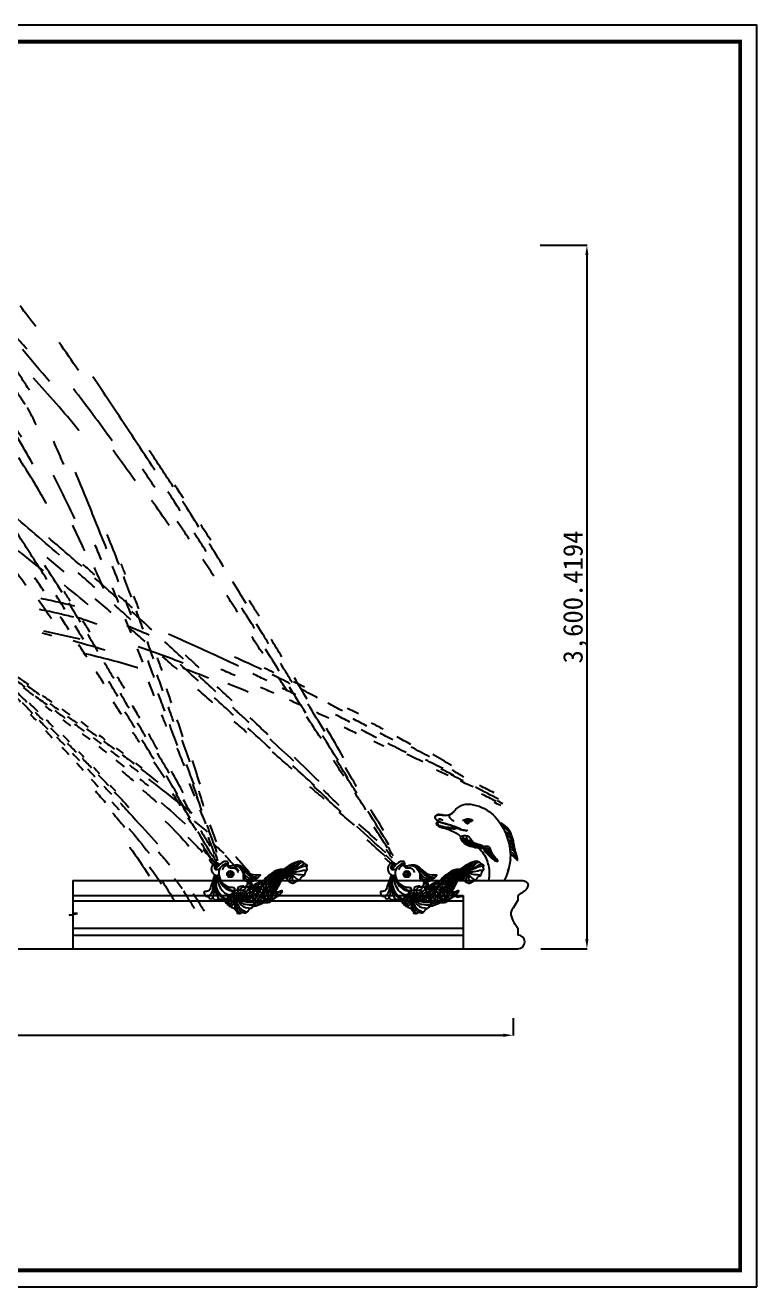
# Model space of a CAD drawing. Extents: x 3172 to 33391, y 13916 to 34175.
# Drawn here: x 28499 to 32240, y 22326 to 28782 of the extents above; entities that cross this region are included whole.
import ezdxf

# ---------------------------------------------------------------- set-up
doc = ezdxf.new("R2010")
doc.units = 0
doc.layers.get('0').update_dxf_attribs({"linetype": 'CONTINUOUS'})
doc.layers.get('DEFPOINTS').update_dxf_attribs({"linetype": 'CONTINUOUS'})
doc.layers.add('3', color=7, linetype='CONTINUOUS')
doc.dimstyles.new('ISO-25', dxfattribs={"dimtxt": 2.5, "dimasz": 2.5, "dimexe": 1.25, "dimexo": 0.625, "dimtad": 1, "dimdec": 4, "dimdsep": 46, "dimlunit": 6, "dimtxsty": 'Standard', "dimcen": 2.5, "dimadec": 0, "dimazin": 0, "dimtfac": 1, "dimtdec": 4, "dimtmove": 0, "dimatfit": 3, "dimfxl": 1, "dimtolj": 1, "dimtzin": 0, "dimarcsym": 0})

# ---------------------------------------------------------------- blocks, each defined once
blk = doc.blocks.new('*D243')
at = {"layer": '3', "color": 0, "linetype": 'Continuous', "lineweight": -2}
for p, q in [((31132.8, 27656.3), (31372.5, 27656.3)), ((31371.2, 27606.3), (31371.2, 24105.8)), ((31136, 24055.8), (31372.5, 24055.8))]:
    blk.add_line(p, q, dxfattribs=at)
at = {"layer": '3', "color": 0, "linetype": 'Continuous'}
for points in [[(31362.9, 27606.3), (31379.5, 27606.3), (31371.2, 27656.3)], [(31362.9, 24105.8), (31379.5, 24105.8), (31371.2, 24055.8)]]:
    blk.add_solid(points, dxfattribs=at)
at = {"layer": 'DEFPOINTS', "color": 0, "linetype": 'Continuous'}
for p in [(31132.2, 27656.3), (31135.4, 24055.8), (31371.2, 24055.8)]:
    blk.add_point(p, dxfattribs=at)
at = {"layer": '3', "color": 0, "linetype": 'Continuous', "insert": (31312.3, 25856), "char_height": 100, "attachment_point": 5, "rotation": 90}
blk.add_mtext('\\A1;3,600.4194', dxfattribs=at)
blk = doc.blocks.new('*D246')
at = {"layer": '3', "color": 0, "linetype": 'Continuous', "lineweight": -2}
for p, q in [((24194.9, 23701.3), (24194.9, 23611.8)), ((30994.4, 23701.3), (30994.4, 23611.8)), ((24244.9, 23613.1), (30944.4, 23613.1))]:
    blk.add_line(p, q, dxfattribs=at)
at = {"layer": '3', "color": 0, "linetype": 'Continuous'}
for points in [[(24244.9, 23621.4), (24244.9, 23604.8), (24194.9, 23613.1)], [(30944.4, 23621.4), (30944.4, 23604.8), (30994.4, 23613.1)]]:
    blk.add_solid(points, dxfattribs=at)
at = {"layer": 'DEFPOINTS', "color": 0, "linetype": 'Continuous'}
for p in [(24194.9, 23701.9), (30994.4, 23701.9), (30994.4, 23613.1)]:
    blk.add_point(p, dxfattribs=at)
at = {"layer": '3', "color": 0, "linetype": 'Continuous', "insert": (27594.6, 23672), "char_height": 100, "attachment_point": 5}
blk.add_mtext('\\A1;6,799.5446', dxfattribs=at)
blk = doc.blocks.new('A$C32E301E7')
at = {"color": 4}
for points, knots in [([(265.5, 2648.1), (260.1, 2649.5), (202.8, 2663.5), (143.5, 2669.8), (89.9, 2675.6)], [3951.174304, 3951.174304, 3951.174304, 3951.174304, 3968.104713, 4129.127709, 4129.127709, 4129.127709, 4129.127709]), ([(850, 2390.1), (792.6, 2434.7), (717.1, 2490.4), (638.4, 2543.7), (620.7, 2555.4)], [3316.933159, 3316.933159, 3316.933159, 3316.933159, 3535.309121, 3597.934756, 3597.934756, 3597.934756, 3597.934756]), ([(129.6, 2509.4), (128, 2509.5), (85.1, 2512.6), (41.8, 2510.5), (0, 2508.4)], [1949.480807, 1949.480807, 1949.480807, 1949.480807, 1954.279277, 2079.106889, 2079.106889, 2079.106889, 2079.106889]), ([(1148.3, 2286.4), (1128, 2304.2), (1078.7, 2346.6), (1028.8, 2388), (999.3, 2411.9)], [3033.684273, 3033.684273, 3033.684273, 3033.684273, 3114.834321, 3229.132713, 3229.132713, 3229.132713, 3229.132713]), ([(244.7, 2369.1), (243.1, 2369.2), (200.3, 2372.3), (156.9, 2370.2), (115.2, 2368.1)], [1949.480807, 1949.480807, 1949.480807, 1949.480807, 1954.279277, 2079.106889, 2079.106889, 2079.106889, 2079.106889]), ([(1127.6, 2211.8), (1107.3, 2229.6), (1058, 2271.9), (1008.1, 2313.4), (978.6, 2337.3)], [3033.684273, 3033.684273, 3033.684273, 3033.684273, 3114.834321, 3229.132713, 3229.132713, 3229.132713, 3229.132713]), ([(1355.4, 1723), (1355, 1723.5), (1280.3, 1798.8), (1201.2, 1869.6), (1121.4, 1938.9)], [394.337355, 394.337355, 394.337355, 394.337355, 396.220769, 712.913916, 712.913916, 712.913916, 712.913916]), ([(1828.3, 1525.2), (1797.7, 1565.6), (1703.8, 1689.3), (1610.2, 1813.2), (1546.2, 1895.9)], [1925.382684, 1925.382684, 1925.382684, 1925.382684, 2077.249948, 2390.933477, 2390.933477, 2390.933477, 2390.933477]), ([(2444.9, 685.1), (2438.1, 695.3), (2421.4, 719.9), (2404.8, 744.5), (2395.1, 759)], [804.874981, 804.874981, 804.874981, 804.874981, 841.576821, 893.80315, 893.80315, 893.80315, 893.80315])]:
    blk.add_open_spline(points, degree=3, knots=knots, dxfattribs=at)
for points in [[(445.1, 2577.6), (432.6, 2584.1), (420, 2590.3), (407.3, 2596.2)], [(390.2, 2436), (319.5, 2467.3), (246.1, 2493.2), (171.1, 2504.6)], [(342, 2506.4), (329.5, 2512.9), (316.9, 2519.1), (304.3, 2525)], [(614.7, 2326.1), (579.5, 2347.2), (543.5, 2367.3), (506.8, 2386.3)], [(492.6, 2257.7), (457.4, 2278.9), (421.4, 2298.9), (384.7, 2317.9)], [(623.5, 2242), (594.2, 2264.3), (564.5, 2286.1), (534.3, 2307.1)], [(840.3, 2247.1), (811, 2269.4), (781.3, 2291.2), (751.1, 2312.2)], [(819.6, 2172.5), (790.3, 2194.8), (760.6, 2216.6), (730.4, 2237.6)], [(1224.6, 2114.7), (1199.4, 2142.8), (1173.9, 2170.6), (1148.2, 2198.2)], [(999.2, 2126.6), (985.5, 2140), (971.7, 2153.2), (957.8, 2166.4)], [(1125.7, 2044.1), (1073.5, 2089), (1021.3, 2133.9), (968.2, 2177.6)], [(1228.6, 1914.7), (1183.5, 1959.5), (1137.7, 2003.5), (1091.1, 2046.6)], [(1454.1, 1928.5), (1424.2, 1966.4), (1394, 2004), (1363.4, 2041.2)], [(1574.2, 1660.7), (1513.7, 1731.9), (1451.4, 1801.6), (1387.3, 1869.7)], [(1671, 1504.2), (1635.8, 1545.3), (1600.6, 1586.4), (1565, 1627)], [(1930.6, 1452.7), (1894.8, 1501.3), (1858.6, 1549.4), (1821.6, 1596.9)], [(1798.8, 1466), (1779.8, 1490.4), (1760.8, 1514.7), (1741.5, 1538.9)], [(1836.6, 1323.6), (1809.4, 1357.2), (1782, 1390.7), (1754.3, 1424)], [(1939.9, 1365), (1921.6, 1390), (1903.2, 1415), (1884.7, 1439.8)], [(1984.3, 1405), (1971.4, 1422.3), (1958.4, 1439.5), (1945.4, 1456.8)], [(2045.2, 1293.4), (2021.3, 1327.3), (1997.2, 1361.1), (1972.9, 1394.7)], [(1955.9, 1260.5), (1937.7, 1283.8), (1919.5, 1307.1), (1901.2, 1330.3)], [(2107.5, 1239), (2092.6, 1259.3), (2077.7, 1279.6), (2062.7, 1299.8)], [(2055.8, 1204.3), (2038.3, 1228.9), (2020.8, 1253.4), (2003.2, 1277.9)], [(2153.3, 1137.5), (2132.7, 1167.7), (2111.9, 1197.9), (2091, 1227.9)], [(2068.9, 1113.4), (2052.2, 1135.4), (2035.4, 1157.4), (2018.6, 1179.3)], [(2251.1, 993.3), (2232, 1021.6), (2212.9, 1050), (2193.7, 1078.3)], [(2176.5, 970.8), (2160.1, 992.7), (2143.7, 1014.4), (2127.3, 1036.2)], [(2269.7, 900.2), (2250.7, 927.4), (2231.7, 954.5), (2212.7, 981.7)], [(2321.8, 938.9), (2307.3, 959.8), (2292.8, 980.6), (2278.3, 1001.4)], [(2343.1, 836.5), (2325.5, 862.8), (2307.9, 889), (2290.2, 915.3)], [(2284.8, 807.6), (2268.2, 829.8), (2251.6, 852), (2235, 874.3)], [(2415.1, 781), (2399.9, 803.9), (2384.7, 826.7), (2369.3, 849.5)], [(2372.7, 734.4), (2352.4, 763.3), (2332.1, 792.1), (2311.8, 821)], [(2396.3, 658.5), (2382.4, 677.2), (2368.4, 695.8), (2354.4, 714.4)], [(2489.8, 568.4), (2465.8, 602.4), (2441.8, 636.3), (2417.8, 670.3)], [(2522.9, 615.2), (2505.2, 643), (2487.3, 670.8), (2469.3, 698.4)], [(2593.7, 490.3), (2569.3, 526), (2544.9, 561.7), (2520.5, 597.5)], [(2555.4, 469), (2533.7, 497.7), (2512.1, 526.4), (2490.5, 555.2)], [(2683.6, 384), (2659.7, 422.8), (2635.7, 461.5), (2611.5, 500.2)], [(2640.1, 379.2), (2616.9, 411.9), (2593.7, 444.7), (2570.5, 477.4)], [(2654, 320.7), (2638.2, 341.6), (2622.5, 362.4), (2606.7, 383.3)], [(2678.7, 311.4), (2662.5, 334.8), (2646.4, 358.1), (2630.3, 381.5)], [(2716.6, 252.2), (2700.6, 274.7), (2684.6, 297.3), (2668.6, 319.8)], [(2725.7, 275.8), (2710.8, 300.5), (2695.8, 325.1), (2680.8, 349.6)], [(2754.6, 187.9), (2737.6, 210.3), (2720.6, 232.8), (2703.6, 255.2)], [(2856.4, 49.1), (2826, 93), (2795.6, 136.9), (2765.2, 180.8)], [(2844.9, 102.5), (2825.5, 129.8), (2806.1, 157.1), (2786.7, 184.4)], [(2841.7, 39.5), (2822.3, 66.8), (2802.9, 94.1), (2783.4, 121.4)], [(2857.9, 0), (2848.9, 11.8), (2839.9, 23.7), (2831, 35.5)], [(2869.6, 7.2), (2862.7, 18.8), (2855.7, 30.3), (2848.7, 41.9)]]:
    blk.add_open_spline(points, degree=3, dxfattribs=at)
blk = doc.blocks.new('A$C1E5E7F32')
at = {"rotation": 38.48379099373999}
blk.add_blockref('A$C32E301E7', (-1547, -1286.5), dxfattribs=at)
blk = doc.blocks.new('A$C3B33296D')
for p, rotation in [((174.8, 223.5), 355.9235845586764), ((153.7, -175.1), 3.513440426543889)]:
    blk.add_blockref('A$C32E301E7', p, dxfattribs=dict(rotation=rotation))
blk = doc.blocks.new('A$C56482C8D')
at = {"yscale": 1.44}
blk.add_blockref('A$C3B33296D', (0, 0), dxfattribs=at)
blk = doc.blocks.new('A$C5C305C1C')
at = {"yscale": 1.2}
blk.add_blockref('A$C56482C8D', (0, 0), dxfattribs=at)
blk = doc.blocks.new('A$C726F438A')
at = {"yscale": 1.2}
blk.add_blockref('A$C3B33296D', (0, 0), dxfattribs=at)
blk = doc.blocks.new('A$C5C8C3E81')
at = {"color": 4}
for points, knots in [([(180.1, 2286.4), (159.8, 2304.2), (110.5, 2346.6), (60.6, 2388), (31.1, 2411.9)], [3033.684273, 3033.684273, 3033.684273, 3033.684273, 3114.834321, 3229.132713, 3229.132713, 3229.132713, 3229.132713]), ([(159.4, 2211.8), (139.1, 2229.6), (89.8, 2271.9), (39.9, 2313.4), (10.4, 2337.3)], [3033.684273, 3033.684273, 3033.684273, 3033.684273, 3114.834321, 3229.132713, 3229.132713, 3229.132713, 3229.132713]), ([(387.2, 1723), (386.7, 1723.5), (312.1, 1798.8), (233, 1869.6), (153.2, 1938.9)], [394.337355, 394.337355, 394.337355, 394.337355, 396.220769, 712.913916, 712.913916, 712.913916, 712.913916]), ([(860, 1525.2), (829.4, 1565.6), (735.6, 1689.3), (642, 1813.2), (577.9, 1895.9)], [1925.382684, 1925.382684, 1925.382684, 1925.382684, 2077.249948, 2390.933477, 2390.933477, 2390.933477, 2390.933477]), ([(1476.7, 685.1), (1469.8, 695.3), (1453.2, 719.9), (1436.6, 744.5), (1426.9, 759)], [804.874981, 804.874981, 804.874981, 804.874981, 841.576821, 893.80315, 893.80315, 893.80315, 893.80315])]:
    blk.add_open_spline(points, degree=3, knots=knots, dxfattribs=at)
for points in [[(157.5, 2044.1), (105.3, 2089), (53.1, 2133.9), (0, 2177.6)], [(256.4, 2114.7), (231.2, 2142.8), (205.7, 2170.6), (179.9, 2198.2)], [(260.4, 1914.7), (215.3, 1959.5), (169.4, 2003.5), (122.9, 2046.6)], [(485.9, 1928.5), (456, 1966.4), (425.7, 2004), (395.1, 2041.2)], [(606, 1660.7), (545.5, 1731.9), (483.1, 1801.6), (419.1, 1869.7)], [(702.8, 1504.2), (667.6, 1545.3), (632.4, 1586.4), (596.7, 1627)], [(962.4, 1452.7), (926.6, 1501.3), (890.3, 1549.4), (853.4, 1596.9)], [(830.5, 1466), (811.6, 1490.4), (792.5, 1514.7), (773.3, 1538.9)], [(868.4, 1323.6), (841.2, 1357.2), (813.7, 1390.7), (786, 1424)], [(971.7, 1365), (953.4, 1390), (935, 1415), (916.4, 1439.8)], [(1016.1, 1405), (1003.1, 1422.3), (990.1, 1439.5), (977.1, 1456.8)], [(1077, 1293.4), (1053.1, 1327.3), (1029, 1361.1), (1004.7, 1394.7)], [(987.6, 1260.5), (969.5, 1283.8), (951.3, 1307.1), (933, 1330.3)], [(1139.3, 1239), (1124.4, 1259.3), (1109.4, 1279.6), (1094.4, 1299.8)], [(1087.6, 1204.3), (1070.1, 1228.9), (1052.6, 1253.4), (1034.9, 1277.9)], [(1185.1, 1137.5), (1164.4, 1167.7), (1143.7, 1197.9), (1122.8, 1227.9)], [(1100.7, 1113.4), (1084, 1135.4), (1067.2, 1157.4), (1050.3, 1179.3)], [(1191.7, 1056.9), (1175.6, 1079.8), (1159.5, 1102.7), (1143.4, 1125.6)], [(1246.2, 1091.5), (1233.7, 1109.1), (1221.1, 1126.6), (1208.4, 1144.1)], [(1208.2, 970.8), (1191.9, 992.7), (1175.5, 1014.4), (1159.1, 1036.2)], [(1282.9, 993.3), (1263.8, 1021.6), (1244.6, 1050), (1225.4, 1078.3)], [(1301.5, 900.2), (1282.4, 927.4), (1263.4, 954.5), (1244.4, 981.7)], [(1353.5, 938.9), (1339.1, 959.8), (1324.6, 980.6), (1310, 1001.4)], [(1316.5, 807.6), (1299.9, 829.8), (1283.3, 852), (1266.7, 874.3)], [(1374.8, 836.5), (1357.2, 862.8), (1339.6, 889), (1322, 915.3)], [(1446.9, 781), (1431.7, 803.9), (1416.4, 826.7), (1401.1, 849.5)], [(1404.4, 734.4), (1384.1, 763.3), (1363.8, 792.1), (1343.5, 821)], [(1428.1, 658.5), (1414.1, 677.2), (1400.2, 695.8), (1386.2, 714.4)], [(1521.5, 568.4), (1497.5, 602.4), (1473.6, 636.3), (1449.6, 670.3)], [(1554.7, 615.2), (1536.9, 643), (1519, 670.8), (1501, 698.4)], [(1587.2, 469), (1565.5, 497.7), (1543.9, 526.4), (1522.2, 555.2)], [(1625.5, 490.3), (1601, 526), (1576.6, 561.7), (1552.3, 597.5)], [(1671.8, 379.2), (1648.6, 411.9), (1625.4, 444.7), (1602.2, 477.4)], [(1715.4, 384), (1691.5, 422.8), (1667.5, 461.5), (1643.3, 500.2)], [(1685.8, 320.7), (1670, 341.6), (1654.2, 362.4), (1638.5, 383.3)], [(1710.4, 311.4), (1694.3, 334.8), (1678.2, 358.1), (1662.1, 381.5)], [(1748.4, 252.2), (1732.4, 274.7), (1716.3, 297.3), (1700.3, 319.8)], [(1757.5, 275.8), (1742.5, 300.5), (1727.6, 325.1), (1712.5, 349.6)], [(1786.4, 187.9), (1769.4, 210.3), (1752.4, 232.8), (1735.4, 255.2)], [(1888.1, 49.1), (1857.7, 93), (1827.3, 136.9), (1796.9, 180.8)], [(1873.5, 39.5), (1854, 66.8), (1834.6, 94.1), (1815.2, 121.4)], [(1876.7, 102.5), (1857.3, 129.8), (1837.8, 157.1), (1818.4, 184.4)], [(1889.6, 0), (1880.6, 11.8), (1871.7, 23.7), (1862.7, 35.5)], [(1901.4, 7.2), (1894.4, 18.8), (1887.5, 30.3), (1880.5, 41.9)]]:
    blk.add_open_spline(points, degree=3, dxfattribs=at)
blk = doc.blocks.new('A$C5F8D38F5')
blk.add_blockref('A$C5C8C3E81', (0, 0))
blk = doc.blocks.new('A$C7D4C0E95')
at = {"xscale": 0.7, "zscale": 0.7, "rotation": 347.9128368041152}
blk.add_blockref('A$C5F8D38F5', (-456, 277), dxfattribs=at)
blk = doc.blocks.new('A$C351D478B')
at = {"rotation": 86.79571953716956}
blk.add_blockref('A$C7D4C0E95', (2622.8, -134.5), dxfattribs=at)
blk = doc.blocks.new('A$C17345736')
blk.add_circle((144.6, 230.2), 23.9)
for points in [[(460.3, 449.9), (478.5, 487.2), (507, 538.7), (550.6, 574.2), (583.7, 568.9), (597.3, 568.1), (598.4, 557.3), (611.7, 540.7), (610.6, 514.4), (616.4, 497.2), (603.5, 467.7), (603.3, 445.6), (584.1, 418.1), (579.8, 405.7), (559.4, 396.3), (532.1, 400.9), (506.7, 410.4), (501.3, 409.9)], [(533.8, 565.4), (530.6, 549.4), (530.8, 508.8), (518.3, 481)], [(554.6, 574.9), (539.5, 535.2), (538.6, 518.8), (520.8, 481.1)], [(576.9, 568.1), (557.4, 538.6), (545.5, 505.6), (537.2, 492)], [(465.4, 460.5), (474, 462.7), (478.6, 460.5)], [(471, 471), (481.6, 470.9), (484.8, 465.7)], [(477.1, 482.4), (485.2, 481.1), (492.2, 472.2), (492.5, 468.9)], [(484.6, 494.5), (496.1, 488.4), (498, 470)], [(485.8, 465.1), (489, 459.6), (485.8, 455)], [(489.1, 462.1), (494.9, 458.3), (492.9, 448.7)], [(490.1, 511.2), (501, 498.6), (506.9, 482.1), (506, 473.7)], [(491.9, 466.5), (496.3, 464.4), (494.6, 456.9)], [(498.5, 469.8), (502.7, 466.4), (501.7, 459)], [(503.3, 529.9), (505.6, 517.6), (513, 504.1), (512, 477.1)], [(503.5, 468.2), (509.4, 465.4), (509.3, 456.1)], [(507.8, 473.4), (513.3, 469), (510.8, 463)], [(513.3, 468), (517.6, 464.7), (515.8, 456.8)], [(514.2, 476.4), (518.5, 473.5), (516.9, 465.9)], [(517.5, 549.4), (515.9, 531.5), (519.7, 517.2), (515.3, 480)], [(519, 470.7), (524.1, 466.7), (521.7, 456.1)], [(519.7, 479.5), (524, 474), (522.8, 468.6)], [(523.7, 474.1), (560.2, 493), (600.7, 530), (613, 536)], [(525.6, 470.1), (540.8, 467.9), (585.1, 482.5), (613.2, 490.4), (616.3, 488.9)], [(413.3, 371.5), (399.8, 370.7), (380.9, 321.6), (354.9, 278.8), (339.5, 258.5), (326.1, 224.2)], [(400.1, 293.5), (399.1, 339), (395.8, 363.7), (399.4, 370.1)], [(471.5, 457.4), (433.8, 435.3), (398.5, 375.1), (396.2, 367.8)], [(400.7, 380), (411.2, 380.3), (418.4, 375.8)], [(404.2, 370.9), (403, 347.2), (405.9, 328.3), (401.5, 309.7)], [(504.5, 411.1), (494.2, 392), (491.3, 327.7), (482.8, 231.3), (457.6, 168), (428.5, 126.8), (407.7, 105.5), (404, 95.3)], [(404.3, 389.8), (411.9, 388.2), (418.8, 378.7)], [(408, 391.1), (419.3, 395.1), (428.5, 394.9)], [(411.5, 405), (422.1, 401.1), (423.1, 394.4)], [(415.5, 411.4), (424.8, 413.3), (434, 413.1)], [(417.3, 376.4), (429, 372.4), (434.7, 360.6)], [(419.2, 378.9), (434.9, 379.4), (446.7, 366.7)], [(423.9, 396), (437.2, 388.9), (438.2, 377.5)], [(425, 422.6), (430.5, 421), (432.7, 416.8)], [(426.1, 399.8), (440, 400.4), (450.5, 386)], [(431.9, 413.7), (438.2, 409.5), (439.7, 400.6)], [(432.7, 434.5), (437.8, 432.1), (436.4, 420.3)], [(434.5, 419.2), (446.4, 415.5), (449.8, 405.2)], [(436.3, 437.9), (446.4, 438.4), (450, 436.1)], [(437.6, 384.9), (453.3, 385.4), (460.5, 371.8)], [(439.5, 405.9), (450, 404.8), (457.4, 394.8)], [(441.3, 428.1), (447.6, 423.6), (453.5, 416.3)], [(441.6, 375.1), (460.8, 368.6), (464.8, 360.3)], [(443.3, 427.5), (457, 424.5), (465, 415.8)], [(446.5, 416.6), (457.1, 415.8), (462.1, 403.2)], [(446.7, 393.8), (456.3, 395), (465.5, 385.7), (466.9, 383.1)], [(447.9, 437.1), (456.4, 432.7), (456.5, 425.1)], [(448.7, 445.7), (455.2, 445.1), (458, 443.2)], [(451.2, 404.9), (462, 403.9), (468, 395.8)], [(455.2, 444.6), (463.6, 439.1), (463.8, 426.9)], [(456.1, 383.4), (466, 384.3), (475.1, 375.5), (475, 369.9)], [(457.7, 428.3), (468.6, 425), (472.1, 414.7)], [(458.4, 415.5), (468.5, 416), (480.3, 401.7)], [(458.7, 443.3), (467.6, 441.3), (473.3, 432.6)], [(459.7, 394.1), (469.9, 395.7), (481.8, 381.8)], [(460.7, 369.9), (475.8, 370.6), (482.8, 358.3)], [(461.6, 408.7), (472.7, 404.9), (474.8, 393.4)], [(464.6, 452.6), (470.1, 448.9), (469.3, 440.9)], [(465.1, 432), (472.7, 432.1), (479.6, 417.9)], [(468.2, 451.3), (477, 447.5), (478.9, 437.1)], [(469, 441.1), (475.9, 439.7), (483.7, 428.1)], [(470.1, 383.5), (483.2, 381.5), (486.8, 369.2)], [(470.5, 422.6), (479.5, 418.4), (484.3, 408.5)], [(474, 432.3), (484.1, 427.5), (484, 413.6)], [(474, 402.8), (488.6, 397), (489.4, 384.2)], [(474.7, 372.3), (485.2, 370.7), (489.1, 363.6)], [(474.9, 458.3), (476.6, 453), (475.6, 448.5)], [(475.7, 459.1), (485.4, 454.8), (485.6, 442.6)], [(476.9, 409.8), (483.5, 408.5), (489.4, 398.6)], [(477.1, 447), (487.4, 441.4), (490.3, 434)], [(477.8, 390.1), (488.6, 386.5), (490.5, 380.3)], [(480.5, 435.6), (491.6, 431.2), (492.7, 420.8)], [(483.4, 413.1), (489.2, 411.1), (494.3, 398.5), (493.1, 397.6)], [(485.5, 423.1), (494.1, 420.5), (492.7, 408.7)], [(486.7, 453.1), (492, 450.6), (491.3, 440.1), (489.2, 437.2)], [(488.8, 398.9), (494, 397.1), (494.8, 394.1)], [(494.1, 446), (499.7, 438.7), (493.6, 425)], [(494, 453.3), (501.7, 450.7), (503.7, 438.9)], [(494.2, 423.1), (500.4, 420.2), (502.5, 411.2), (500.6, 407.2)], [(494.4, 413.2), (498.7, 411.9), (498.5, 401.1), (496, 395.8)], [(496.1, 443.3), (503.3, 440.2), (507, 432), (504.3, 427.1)], [(496.3, 459.7), (501.7, 457.5), (501.7, 451.4)], [(497, 433.1), (500, 431.7), (503.3, 419.7), (502, 418.5)], [(502.5, 460.8), (509.2, 455.8), (506.8, 446.1)], [(503.2, 449.3), (507.7, 445.7), (507.1, 437)], [(508, 438.4), (511, 435.2), (508.3, 424.4), (504.2, 423.4)], [(507.8, 448.5), (512.8, 447.3), (514, 438), (511.8, 435.2)], [(515.6, 439.9), (515.4, 428.7), (510.1, 415), (508.9, 411.2)], [(510.2, 459), (515.9, 456.6), (514.6, 445.7)], [(517.7, 460.8), (521.3, 457.3), (519.3, 447.2), (515.7, 443.5)], [(518.1, 443.7), (522.6, 433.4), (519.7, 416.7), (521.7, 406.4)], [(524, 449.6), (534.2, 435.5), (536.9, 414.8), (545.3, 400.9), (550.9, 398.2)], [(524.1, 455.2), (537.4, 447.6), (553.6, 425), (575.6, 409.6)], [(528.3, 460.1), (557.6, 448.1), (594.6, 443), (604.7, 443.3)], [(100.4, 275.1), (82.8, 296.4), (71, 294.5), (40.6, 243.9), (35.6, 213.7)], [(92.4, 277.2), (82.7, 279.7), (68.9, 264.4), (58.2, 227.9), (74.5, 182.7), (100.2, 159.4)], [(95.5, 269.3), (111.3, 267), (129.1, 273.5), (144.4, 282.1), (169.5, 280.6), (187.4, 267.2)], [(118.3, 284.8), (147, 303.1), (184.2, 303.5), (243.9, 277.2), (276, 273.1), (298.3, 278.8)], [(125.2, 292.4), (154.6, 310.7), (211.2, 307.5), (262.3, 290.3), (302.8, 289.4), (315.8, 292.9)], [(159.2, 315.8), (174.7, 318.6), (214.9, 312.6), (266.6, 296.9), (297.7, 299.3), (332.9, 312.8)], [(197.3, 299), (217.9, 287.5), (241.7, 268.3), (271.7, 257.9), (283.9, 263.1)], [(200.1, 298.9), (225.1, 279.3), (248.2, 247.1), (270.6, 245.3), (279.4, 246.3), (299.7, 256.4), (306.3, 263.6), (320.4, 280.3), (328.2, 295.7), (334.5, 313.5)], [(336.4, 233), (343.8, 252.6), (353, 270.8), (361.6, 286.1)], [(347.3, 234.8), (360.4, 257.3), (369.4, 285.5), (370.9, 296.7)], [(359.9, 233.8), (383.5, 278.2), (377.3, 307.4)], [(386.2, 339.5), (393.5, 307.3), (392.2, 271.6), (386.8, 254.8)], [(401.8, 296.7), (411.4, 290.2), (411, 273)], [(403.7, 300.6), (419.3, 304.9), (436.1, 287.3)], [(406.7, 323.4), (422.6, 312), (423.3, 301.1)], [(409.9, 338.3), (419.1, 333.2), (425.5, 321.1)], [(411.5, 354), (421.4, 350.3), (429.6, 332.9)], [(413.9, 363.7), (426.5, 360), (430.2, 343.9)], [(415, 285.6), (420.9, 283.8), (432.9, 272.3)], [(420.1, 319), (437.1, 311.9), (448.4, 296.9)], [(423.6, 320.2), (442.7, 323.8), (448.5, 311.4)], [(425, 345.7), (445, 343), (447.3, 327.4)], [(425.2, 282.7), (442.8, 285), (456.9, 267.7)], [(425.7, 332.8), (443.7, 334), (448.7, 320)], [(427.6, 359.1), (441.5, 358.1), (453.5, 340.4)], [(432.7, 298.5), (446.1, 294.1), (455.8, 281.8), (454.4, 272.8)], [(434.8, 364), (450.7, 366.3), (461.1, 350.8)], [(435.9, 313.5), (455.6, 308), (462.6, 294.1)], [(444.9, 343.7), (457.1, 339.1), (465.3, 326.9)], [(445.7, 332), (456.3, 329.9), (460.1, 317.5)], [(447.1, 320.7), (456.9, 320.9), (467.7, 311)], [(448.1, 294.2), (466.1, 291.4), (473.9, 277.1)], [(448.4, 352.6), (464.2, 349.3), (471.7, 339.7)], [(453.6, 273.2), (472.8, 274.7), (479, 259.2)], [(456, 308.8), (466.9, 311.4), (479.7, 297.6)], [(457.4, 359.7), (467.8, 360.1), (480.1, 347.1)], [(493.3, 278.9), (519.1, 293), (531.2, 316), (536, 295.8), (509.3, 234.3), (493.8, 193.9), (458, 168.9)], [(459.7, 324.6), (469.1, 327), (480.3, 313)], [(460.5, 335.2), (471.4, 339.8), (483.8, 323.8)], [(466.1, 293.4), (471.9, 295.4), (488.6, 283.7), (492.7, 275.9)], [(466.5, 347.8), (481.8, 348.2), (490.5, 331.5)], [(470.5, 306.8), (485.6, 312.2), (491.3, 285.3)], [(471.5, 278.2), (480.9, 277.6), (490.1, 270.4)], [(474.4, 356.6), (481.2, 358.2), (490.9, 349.9)], [(475.7, 323.4), (486.2, 322.3), (492.3, 316)], [(477.3, 336.3), (488.2, 333.8), (491.5, 323.2)], [(528.4, 312.5), (514.3, 292.9), (496.6, 285.8), (492.7, 285.2)], [(494, 270.2), (510.9, 270.6), (527.7, 278.2), (534.8, 283.2)], [(40.5, 248.3), (26.6, 252.3), (10.8, 247.2), (0.1, 210.1), (8.9, 187.5), (21.3, 175.9)], [(41.1, 245.5), (22.9, 245.7), (16.3, 222.6), (33, 204.8), (44.8, 211.3), (57.8, 222.6)], [(22.8, 211), (29.3, 209.9), (35.5, 212.7), (35.8, 214.7)], [(40.1, 238), (29.7, 236.8), (23.5, 226.7), (28.2, 215.2), (33.1, 210.6)], [(93.9, 274.1), (89.1, 270.7), (77.4, 247.9), (77.5, 226)], [(137.9, 244.8), (146.2, 242), (150.7, 233.4), (147.7, 225.6), (142.8, 222.5), (136.3, 222), (127.7, 226.7), (125.7, 233.9), (129.3, 241.5), (135, 244.9), (138.4, 245)], [(137.3, 244.2), (133.3, 243.2), (128.1, 232.3), (134.5, 224.8), (143.7, 225.7), (148.3, 235.4), (143.9, 242.2), (137.3, 244.2)], [(139.5, 253.1), (154.2, 248.8), (162, 239.5), (163.7, 232.6), (160.7, 221.2), (154.6, 212.6), (142.9, 207.8), (136, 208.6)], [(273.8, 202.5), (259.1, 192.8), (249.2, 182), (242.4, 174), (238.6, 172.2)], [(261.8, 192.9), (264.1, 180.3), (255.6, 155.4), (243.7, 149.4)], [(291.7, 203.6), (289.8, 182.2), (279.4, 170.6), (263.1, 164.2)], [(287.3, 236.3), (289.6, 223.6), (281.1, 198.7), (269.2, 192.8)], [(304.4, 254.8), (306.8, 244.6), (291.3, 233.9), (281.1, 235.1)], [(308.4, 247.7), (311.5, 231.4), (302.8, 213.2), (290.3, 207.6)], [(311.6, 210.7), (314.6, 194.4), (306, 176.2), (293.4, 170.5)], [(320.6, 242), (323.6, 225.7), (314.5, 213.4), (299.9, 210.5)], [(327.5, 200.7), (330.6, 184.4), (321.9, 166.1), (309.3, 160.5)], [(331.1, 234.5), (334.7, 226.2), (320.8, 200.5), (316.2, 199.4)], [(343.5, 217.1), (346.8, 208.1), (338.2, 186.5), (332.6, 181.7)], [(349.3, 230.9), (344.9, 218.1), (336.3, 213.9)], [(346.6, 200.8), (353.5, 190.9), (350.3, 168.4), (345, 164.3)], [(346.8, 220.5), (359.3, 213.7), (355.9, 185.6), (353.4, 181.9)], [(358.9, 233.8), (363.4, 227.5), (358.7, 210.7)], [(358.7, 195), (368.5, 192.9), (373, 170.9), (371.4, 167.5)], [(363.2, 221.8), (372.6, 217.4), (378.8, 197.1), (374, 187)], [(366.2, 236.9), (375.9, 234.8), (380.4, 212.8), (378.8, 209.5)], [(375.6, 187), (385.4, 184.9), (389.9, 162.9), (388.3, 159.5)], [(377.9, 204.1), (387.7, 202), (392.2, 180), (390.6, 176.6)], [(378.1, 244.5), (387.8, 242.4), (392.3, 220.5), (390.7, 217.1)], [(379.5, 224.9), (389.2, 222.7), (393.7, 200.8), (392.1, 197.4)], [(386.4, 251.8), (412.4, 243.3), (415.3, 220.7)], [(395.1, 231.2), (411.7, 223.4), (413.4, 200.3)], [(396.1, 272.3), (409.3, 259.3), (407.5, 251.4)], [(396.8, 206.2), (407.1, 201.4), (412.3, 175.7)], [(404.4, 271.3), (424.8, 265.5), (435.5, 245)], [(408.9, 258.5), (420.8, 252.9), (431.1, 231.6)], [(413.7, 221.5), (422.4, 217.3), (424.5, 191.2)], [(413.8, 199.2), (428.8, 192.1), (430.8, 173.7)], [(414.9, 271.2), (432.9, 272.3), (448.6, 254.3)], [(417.3, 233.3), (433.9, 225.4), (436.3, 207.9)], [(426.5, 207.7), (448, 191.7), (449.8, 162.8)], [(429.2, 244.1), (449, 234.7), (449, 214.4)], [(433, 252), (453.1, 245.4), (456.2, 229.4)], [(438.1, 213.8), (450, 208.2), (456.2, 190.7)], [(442, 267), (456, 270.1), (467.7, 257.8)], [(442.3, 253.4), (468.9, 256.3), (476.2, 241.2)], [(449.2, 190.1), (458.6, 189.6), (462.7, 181.8)], [(450.3, 227.3), (462.5, 226.4), (474, 201.6)], [(453.9, 208.2), (461.7, 206.4), (468.2, 197.6)], [(456.4, 234.1), (470.8, 241.8), (482.8, 226.5)], [(470.8, 256.3), (482.9, 257.4), (485.7, 255.1)], [(472.9, 197.8), (475.3, 197.8), (485.1, 193.2)], [(474.1, 208), (478.9, 208.1), (497.3, 208.9)], [(482, 222.1), (486.8, 222.2), (499.9, 222), (506.1, 227.5)], [(486.5, 239.1), (496.7, 235.5), (507.8, 238.6), (512.5, 243.6)], [(490, 254.2), (500.1, 255.4), (511.3, 253.7), (519, 257.2)], [(21.3, 175.9), (37.1, 168.4), (68.6, 176), (72.7, 182.2)], [(48.3, 166.5), (56.5, 134.3), (66.8, 80.9), (63.8, 36.8), (44.5, 21.2), (50, 11.7), (73, -0.2), (97.4, 36.7), (71.4, 109.4), (65, 129.2), (52.4, 167.9)], [(86.5, 7.3), (104.7, -0.3), (118.5, 7.9), (115.8, 37.9), (104.4, 68.1), (71.9, 123), (66, 137.7), (59.5, 161.5)], [(60, 164.8), (69.8, 138.4), (92.9, 100.1), (119.6, 75.5), (147.4, 59.4), (181.2, 50.9), (193, 50.4)], [(63.3, 161), (81.2, 126.2), (119.9, 83.3), (156.1, 65.6), (198.6, 57.5), (206.7, 57.7)], [(68, 170.8), (96.1, 133.4), (139.6, 102), (165.9, 92.4), (212.6, 92)], [(72.2, 179.6), (87.9, 160.8), (129.6, 133), (187.7, 122.7), (214.2, 127.9), (220.1, 129.6)], [(72.8, 181), (96, 156.3), (126.8, 137.8), (179.2, 129), (210.5, 132.9), (226.8, 137.7)], [(74.6, 181.9), (108.4, 153.9), (175, 142), (205.8, 153.4), (216.8, 157.7), (226.7, 150.7), (226.8, 137.7), (221.8, 128.3), (224.2, 123), (220.9, 98.6), (214.5, 93.4), (215.1, 73.9), (207.6, 56.1), (198.2, 53.1), (191, 46), (178.5, 33.2), (167.4, 28)], [(77.6, 118.3), (111, 73.8), (134.4, 47.9), (160.4, 33.6), (169.3, 29.4)], [(234.8, 114.8), (237.8, 98.5), (229.2, 80.3), (216.6, 74.7)], [(239.8, 99.2), (242.8, 82.9), (234.2, 64.7), (221.6, 59.1)], [(237.9, 140.6), (235.1, 129.5), (226.4, 116.3)], [(255.3, 153), (253.5, 131.6), (243, 120), (226.8, 113.6)], [(242.2, 172.5), (245.7, 164.2), (231.9, 138.5), (227.3, 137.4)], [(255.9, 94.9), (259.5, 86.6), (245.7, 60.9), (241, 59.8)], [(261.5, 129.4), (264.6, 113.1), (255.9, 94.9), (243.4, 89.3)], [(270.4, 165.7), (273.5, 149.4), (264.8, 131.2), (252.3, 125.6)], [(261.2, 95.5), (291.3, 110.9), (336.4, 109.6), (355.8, 116.6), (395.1, 137)], [(267.2, 91.6), (296.4, 101.7), (323.8, 91.4), (350.9, 94.7), (403.2, 120.5)], [(283.3, 142.3), (286.9, 134), (273, 108.3), (268.4, 107.2)], [(291.2, 181.5), (293.4, 168.9), (285, 144), (273.1, 138)], [(305.6, 177.2), (308.7, 160.8), (300, 142.6), (287.5, 137)], [(303, 145.3), (306.5, 137.1), (292.7, 111.4), (288, 110.3)], [(322.6, 164.2), (322.9, 154.1), (316.3, 134.9), (308.4, 128.8)], [(315.3, 132.9), (317.1, 126.3), (315.3, 117.2), (312.1, 110.4)], [(317.8, 124.3), (326.7, 118.4), (328.5, 110.1)], [(340.3, 183.9), (343.3, 167.6), (334.7, 149.4), (322.1, 143.8)], [(328.4, 144.9), (331.2, 140.3), (328.4, 116.8), (327.1, 114.1)], [(396.6, 136.6), (403.7, 138.5), (405.9, 129.9), (401, 113.1), (404.9, 98.8), (396.5, 82), (391.6, 66.9), (388, 44.2), (369.4, 33), (358.5, 28), (352.7, 14.7), (338.2, 9.6), (332.7, 7.3), (332.1, 11.6)], [(332.6, 138), (340.6, 123.4), (340.8, 111.7)], [(342.8, 159.6), (344.7, 147.9), (340.7, 134.1), (338.5, 129.4)], [(343.3, 137.9), (349.4, 135), (357.7, 122.8), (354.8, 115)], [(343.7, 163.3), (353.2, 158.8), (359.3, 138.5), (354.5, 128.4)], [(355.7, 181.6), (365, 171.4), (358.7, 151.2)], [(360, 138.2), (368.1, 136), (376.6, 127.9)], [(364.2, 161), (373.9, 158.9), (378.4, 136.9), (376.8, 133.6)], [(365.3, 170.4), (380.8, 166.4), (385.3, 144.4), (383.7, 141.1)], [(378.9, 146.6), (386.9, 144.5), (395.5, 136.3)], [(384.5, 162.1), (394.3, 160), (398.8, 138), (397.2, 134.7)], [(394.2, 182.3), (408.9, 172.5), (408.6, 151.3)], [(399.4, 158.7), (414.3, 150.8), (407, 125.2)], [(406.8, 176.3), (429.3, 168.6), (432.6, 144.8)], [(410.5, 133), (415.8, 125.7), (414, 115.9)], [(413.3, 151.1), (426.7, 146.6), (430.6, 130.3)], [(427.6, 175.2), (445, 167), (451.5, 154.2)], [(121.9, 15.2), (138.1, 9.6), (151.9, 19.9), (163.3, 29.3), (171.6, 30.3)], [(191, 46), (219.2, 34.4), (248.9, 25.1), (279.7, 25.8), (287.1, 26.4), (295.1, 28.5)], [(218.6, 73.7), (221.7, 57.4), (212.2, 43.1), (199.8, 41.9)], [(236.6, 64.4), (240.1, 56.1), (235.2, 42.1), (218.5, 35.4)], [(238.7, 43.4), (243.1, 37.8), (240.5, 28.5), (238.4, 27.7)], [(258.1, 73.2), (261.6, 64.9), (247.8, 39.2), (243.1, 38.1)], [(254.6, 43.5), (256.7, 37.8), (255.2, 28.6), (253.1, 25.4)], [(271.6, 65.1), (275.2, 56.9), (261.4, 31.2), (256.7, 30.1)], [(261.1, 83.4), (297.8, 84.9), (325.2, 74.6), (402.6, 90.2)], [(270.7, 37.7), (270.6, 30.1), (264.6, 24.7)], [(273, 77.9), (293.8, 70.7), (313.6, 58.6), (337.7, 49.9), (387.9, 48.7)], [(274, 57.2), (289.9, 48.4), (298, 28.4), (307.3, 22.6), (329.8, 13.3), (334.3, 8.6)], [(274.2, 69.6), (296, 60.2), (307.5, 51.7), (343.8, 33.6), (361.3, 30.2)], [(276.1, 61.6), (286.5, 58.1), (306.5, 37.8), (330.4, 23), (350.8, 16.5)]]:
    blk.add_spline(points, degree=3)
for points, knots in [([(595.2, 562.8), (585.7, 553.7), (560.4, 529.4), (537.2, 483.3), (493.7, 468.6), (469.7, 456.7), (469.7, 456.7), (463.1, 453.6)], [0, 0, 0, 0, 39.696934, 105.517789, 144.110858, 172.789558, 186.177501, 186.177501, 186.177501, 186.177501]), ([(302.9, 254.5), (316.8, 243.5), (338.6, 226.1), (393.2, 243), (401.5, 310.7), (411.6, 354.9), (417.4, 377.4)], [0, 0, 0, 0, 49.630454, 77.728915, 153.177775, 222.434168, 222.434168, 222.434168, 222.434168]), ([(83.8, 279.2), (86.3, 277.6), (106.2, 265.1), (155.3, 347.8), (251.5, 292), (304.3, 315.6), (341.2, 340.3), (332.4, 300.9), (306.5, 288.4), (284.4, 264.7), (275.1, 250.5), (272, 245.4)], [0, 0, 0, 0, 8.391536, 67.786494, 192.868889, 252.080113, 268.151032, 286.751598, 329.798109, 362.782151, 380.535045, 380.535045, 380.535045, 380.535045])]:
    blk.add_open_spline(points, degree=3, knots=knots)
blk = doc.blocks.new('A$C4AD43082')
at = {"color": 7}
for points, knots in [([(139, 542), (144, 547), (174, 581), (238, 640), (422, 592), (542, 469), (621, 281), (618, 148), (592, 75)], [69.960308, 69.960308, 69.960308, 69.960308, 81.121716, 134.823551, 226.829938, 321.30833, 430.735537, 538.773256, 538.773256, 538.773256, 538.773256]), ([(39, 475), (25, 472), (4, 469), (32, 431), (84, 428), (142, 402), (188, 377), (208, 359), (216, 351)], [0, 0, 0, 0, 15.589692, 23.748076, 58.296658, 96.172776, 122.107534, 138.998463, 138.998463, 138.998463, 138.998463]), ([(278, 315), (284, 313), (327, 301), (373, 292), (404, 272)], [192.073461, 192.073461, 192.073461, 192.073461, 201.026152, 260.755191, 260.755191, 260.755191, 260.755191])]:
    blk.add_open_spline(points, degree=3, knots=knots, dxfattribs=at)
for points in [[(144, 544), (95, 527), (10, 526), (2, 514), (44, 475), (102, 456), (136, 448), (184, 430), (241, 404)], [(158, 558), (126, 535), (117, 524), (134, 497), (154, 482)], [(217, 411), (164, 424), (97, 430), (41, 444), (29, 453), (26, 463), (33, 472)], [(31, 501), (45, 499), (63, 490), (48, 493), (39, 495)], [(226, 485), (254, 498), (297, 494), (312, 486)], [(255, 485), (269, 488), (300, 480), (294, 477), (280, 473), (271, 462), (251, 469), (248, 479), (240, 478)], [(296, 479), (289, 484), (266, 490), (253, 483), (248, 482), (241, 478)], [(279, 490), (261, 485), (250, 474)], [(256, 478), (265, 468), (276, 469), (280, 479), (277, 486)], [(261, 479), (265, 474), (269, 476), (271, 480)], [(610, 215), (649, 187), (667, 167), (671, 163), (670, 188), (653, 242), (641, 307), (609, 401), (593, 424), (561, 451), (536, 466)], [(547, 449), (586, 428), (601, 412)], [(555, 434), (584, 413), (615, 376)], [(207, 353), (229, 363), (256, 363), (276, 356), (301, 323), (359, 278), (379, 265), (321, 269), (234, 307), (215, 334), (208, 349)], [(217, 346), (248, 304), (288, 278)], [(229, 354), (271, 300), (334, 263)], [(253, 351), (303, 287), (371, 259)], [(279, 331), (333, 278), (384, 260)], [(571, 398), (595, 381), (627, 343)], [(585, 366), (623, 331), (640, 300)], [(593, 334), (622, 311), (645, 267)], [(597, 317), (631, 283), (651, 243)], [(406, 270), (415, 239), (434, 212)], [(421, 267), (441, 213), (492, 164)], [(433, 263), (452, 217), (500, 163)], [(447, 258), (470, 208), (502, 165)], [(603, 283), (639, 256), (658, 221)], [(607, 239), (636, 217), (668, 181)], [(609, 259), (659, 216), (665, 192)]]:
    blk.add_spline(points, degree=3, dxfattribs=at)
for points in [[(144, 549), (112, 529), (64, 528), (29, 530), (8, 523), (0, 511), (9, 496), (43, 474), (81, 465), (131, 448), (185, 427), (219, 411), (238, 411), (254, 403), (270, 411)], [(22, 460), (32, 446), (63, 439), (130, 422), (169, 419)], [(350, 291), (384, 272), (408, 237), (473, 171), (501, 156), (513, 156), (496, 178), (465, 225), (453, 254), (447, 266), (413, 276), (394, 271)]]:
    blk.add_spline(points, degree=3)
blk.add_open_spline([(3, 505), (2, 505), (1, 506), (1, 506)], degree=3)
for points, knots in [([(289, 312), (325, 287), (395, 239), (443, 122), (446, 39), (438, 0)], [0, 0, 0, 0, 53.835799, 103.696103, 152.682517, 152.682517, 152.682517, 152.682517]), ([(615, 170), (609, 134), (599, 75), (575, 21), (563, 0)], [0, 0, 0, 0, 45.295137, 74.366014, 74.366014, 74.366014, 74.366014])]:
    blk.add_open_spline(points, degree=3, knots=knots)
for points in [[(386, 277), (357, 290), (323, 299), (291, 311)], [(386, 277), (384, 279), (381, 282), (379, 284)]]:
    blk.add_open_spline(points, degree=3, dxfattribs=at)

msp = doc.modelspace()

# ---------------------------------------------------------------- linework, layer by layer
for p, q in [((28742.15936, 24405.8363), (31035.39293, 24405.8363)), ((28742.15936, 24405.8363), (28742.15936, 24227.3363)), ((28742.15936, 24328.8363), (30739.14946, 24328.8363)), ((28742.15936, 24300.8363), (30739.14946, 24300.8363)), ((31018.6598, 24328.8363), (31018.6598, 24300.8363)), ((28722.38021, 24227.3363), (28766.28169, 24236.35496)), ((28742.15936, 24227.3363), (28722.38021, 24227.3363)), ((28742.15936, 24236.35496), (28742.15936, 24055.8363)), ((28766.28169, 24236.35496), (28742.15936, 24236.35496)), ((28742.15936, 24160.8363), (30739.14946, 24160.8363)), ((31018.6598, 24160.8363), (31018.6598, 24125.8363)), ((28742.15936, 24125.8363), (30739.14946, 24125.8363)), ((27596.12992, 24055.8363), (31018.6598, 24055.8363))]:
    msp.add_line(p, q)
msp.add_lwpolyline([(32239.90848, 22325.81086), (32239.90848, 28782.34298), (23114.96217, 28782.34298), (23114.96217, 22325.81086)], close=True)
at = {"const_width": 20.34528}
msp.add_lwpolyline([(32155.13649, 22410.58284), (32155.13649, 28697.571), (23221.32059, 28697.571), (23221.32059, 22410.58284)], close=True, dxfattribs=at)
for centre, radius, start, end in [((30714.73696, 24367.3363), 45.5875, 57.621587486, 302.378412514), ((31018.6598, 24090.8363), 35, 270, 90)]:
    msp.add_arc(centre, radius, start, end)
for points in [[(31035.39293, 24405.8363), (31063.00954, 24396.44898), (31069.45901, 24386.78108), (31065.80435, 24368.0898), (31055.48521, 24353.48045), (31042.67235, 24344.65992), (31018.6598, 24328.8363)], [(30739.14946, 24328.8363), (30739.14946, 24055.8363)], [(31016.20721, 24300.8363), (30995.76037, 24266.88323), (30986.99744, 24255.15797), (31003.06288, 24182.18906), (31018.6598, 24160.8363)]]:
    msp.add_spline(points, degree=3)

# ---------------------------------------------------------------- block references
for name, p, xscale, yscale, zscale, rotation in [('A$C5C305C1C', (28435.44181, 23708.9702), 0.7, 0.84, 0.7, 21.78873525038255), ('A$C1E5E7F32', (25367.59423, 24495.1159), -1.05, 0.7, 1.05, 11.30288417721299), ('A$C1E5E7F32', (29824.66561, 24495.1159), 1.05, 0.7, 1.05, 348.6971158227871), ('A$C351D478B', (29257.53156, 24482.20359), -0.5599999999999999, 0.7, 0.5599999999999999, 327.3558109896713), ('A$C351D478B', (29038.95906, 24344.2105), -0.5599999999999999, 0.7, 0.5599999999999999, 317.8994263721914), ('A$C17345736', (29378.94715, 24350.04644), 0.7, 0.7, 0.7, 329.7399538469882), ('A$C17345736', (30281.42402, 24350.04644), 0.7, 0.7, 0.7, 329.7399538469882)]:
    msp.add_blockref(name, p, dxfattribs=dict(xscale=xscale, yscale=yscale, zscale=zscale, rotation=rotation))
for name, p, xscale, yscale, zscale in [('A$C726F438A', (27362.30191, 24478.76632), 0.7, 0.84, 0.7), ('A$C4AD43082', (30592.79527, 24405.83633), 0.63, 0.63, 0.63)]:
    msp.add_blockref(name, p, dxfattribs=dict(xscale=xscale, yscale=yscale, zscale=zscale))

# ---------------------------------------------------------------- dimensions: what is measured, and where the dimension line sits
at = {"layer": '3', "linetype": 'Continuous'}
dim = msp.add_linear_dim(base=(31371.20954, 24055.8363), p1=(31132.21952, 27656.25574), p2=(31135.41156, 24055.8363), angle=90, dimstyle='ISO-25', override={"dimscale": 1, "dimtxt": 100, "dimasz": 50}, dxfattribs=at)
dim.commit()
dim.dimension.update_dxf_attribs({"geometry": '*D243', "text_midpoint": (31312.25121, 25856.04602)})
dim = msp.add_linear_dim(base=(30994.40221, 23613.08905), p1=(24194.85763, 23701.91209), p2=(30994.40221, 23701.91209), dimstyle='ISO-25', override={"dimscale": 1, "dimtxt": 100, "dimasz": 50}, dxfattribs=at)
dim.commit()
dim.dimension.update_dxf_attribs({"geometry": '*D246', "text_midpoint": (27594.62992, 23672.04739)})

doc.saveas('drawing.dxf')
